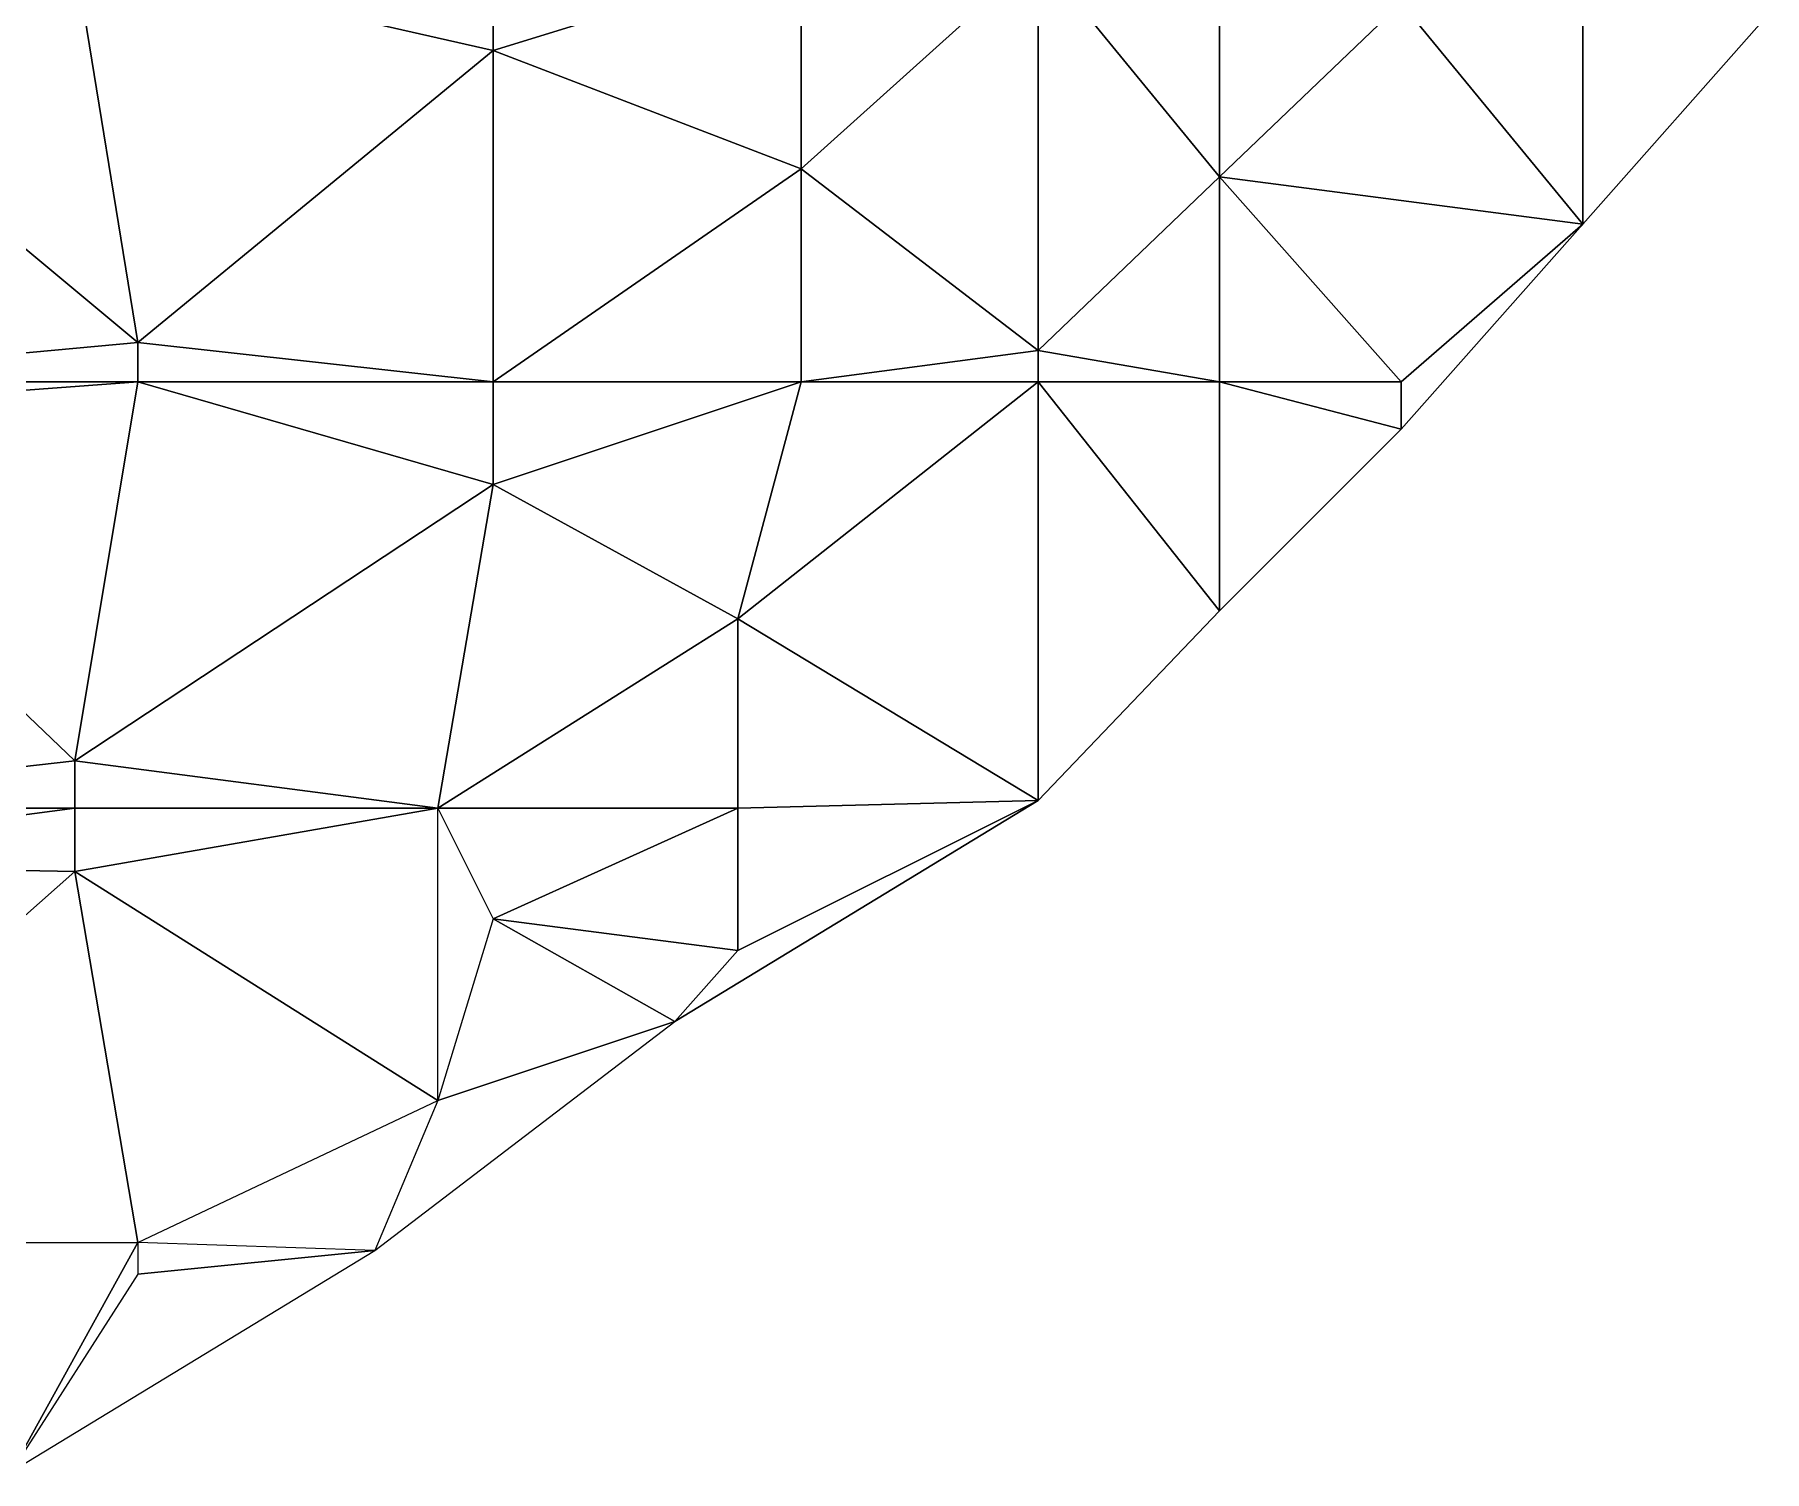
# Model space of a CAD drawing. Header units: metres. Extents: x 121.06818 to 121.07159, y 3.17836 to 3.18313.
# Drawn here: x 121.0710779 to 121.071297, y 3.178497 to 3.178679 of the extents above; entities that cross this region are included whole.
import ezdxf

# ---------------------------------------------------------------- set-up
doc = ezdxf.new("R2010")
doc.units = ezdxf.units.M

msp = doc.modelspace()

# ---------------------------------------------------------------- linework, layer by layer
at = {"layer": 'DELAUNEY1004', "color": 252}
msp.add_3dface([(121.071274, 3.178655, 0.01058), (121.071274, 3.178689, 0.01058), (121.071297, 3.178681, 0.01059)], dxfattribs=at)
at = {"layer": 'DELAUNEY1032', "color": 252}
msp.add_3dface([(121.071136, 3.178677, 0.01053), (121.071175, 3.178689, 0.01054), (121.071136, 3.178689, 0.01053)], dxfattribs=at)
at = {"layer": 'DELAUNEY123', "color": 252}
msp.add_3dface([(121.071297, 3.178681, 0.01059), (121.071274, 3.178655, 0.01058), (121.071274, 3.178689, 0.01058)], dxfattribs=at)
at = {"layer": 'DELAUNEY326', "color": 252}
msp.add_3dface([(121.071091, 3.178522, 0.01052), (121.071075, 3.178497, 0.01052), (121.071091, 3.178526, 0.01052)], dxfattribs=at)
at = {"layer": 'DELAUNEY338', "color": 252}
msp.add_3dface([(121.071091, 3.178522, 0.01052), (121.071121, 3.178525, 0.01053), (121.071091, 3.178526, 0.01052)], dxfattribs=at)
at = {"layer": 'DELAUNEY376', "color": 252}
msp.add_3dface([(121.071159, 3.178554, 0.01054), (121.071167, 3.178563, 0.01054), (121.071205, 3.178582, 0.01055)], dxfattribs=at)
at = {"layer": 'DELAUNEY377', "color": 252}
msp.add_3dface([(121.071159, 3.178554, 0.01054), (121.071167, 3.178563, 0.01054), (121.071136, 3.178567, 0.01053)], dxfattribs=at)
at = {"layer": 'DELAUNEY384', "color": 252}
msp.add_3dface([(121.071167, 3.178563, 0.01054), (121.071205, 3.178582, 0.01055), (121.071167, 3.178581, 0.01054)], dxfattribs=at)
at = {"layer": 'DELAUNEY397', "color": 252}
msp.add_3dface([(121.07103, 3.178526, 0.01051), (121.071091, 3.178526, 0.01052), (121.071083, 3.178573, 0.01052)], dxfattribs=at)
at = {"layer": 'DELAUNEY398', "color": 252}
msp.add_3dface([(121.071091, 3.178526, 0.01052), (121.071075, 3.178497, 0.01052), (121.07103, 3.178526, 0.01051)], dxfattribs=at)
at = {"layer": 'DELAUNEY399', "color": 252}
msp.add_3dface([(121.071129, 3.178544, 0.01053), (121.071121, 3.178525, 0.01053), (121.071159, 3.178554, 0.01054)], dxfattribs=at)
at = {"layer": 'DELAUNEY405', "color": 252}
msp.add_3dface([(121.071129, 3.178544, 0.01053), (121.071159, 3.178554, 0.01054), (121.071136, 3.178567, 0.01053)], dxfattribs=at)
at = {"layer": 'DELAUNEY438', "color": 252}
msp.add_3dface([(121.071091, 3.178526, 0.01052), (121.071129, 3.178544, 0.01053), (121.071083, 3.178573, 0.01052)], dxfattribs=at)
at = {"layer": 'DELAUNEY446', "color": 252}
msp.add_3dface([(121.07103, 3.178526, 0.01051), (121.071083, 3.178573, 0.01052), (121.07103, 3.178574, 0.01051)], dxfattribs=at)
at = {"layer": 'DELAUNEY447', "color": 252}
msp.add_3dface([(121.071083, 3.178573, 0.01052), (121.071091, 3.178526, 0.01052), (121.071129, 3.178544, 0.01053)], dxfattribs=at)
at = {"layer": 'DELAUNEY459', "color": 252}
msp.add_3dface([(121.07103, 3.178574, 0.01051), (121.071083, 3.178573, 0.01052), (121.071083, 3.178581, 0.01052)], dxfattribs=at)
at = {"layer": 'DELAUNEY460', "color": 252}
msp.add_3dface([(121.071136, 3.178567, 0.01053), (121.071129, 3.178544, 0.01053), (121.071129, 3.178581, 0.01053)], dxfattribs=at)
at = {"layer": 'DELAUNEY467', "color": 252}
msp.add_3dface([(121.071083, 3.178573, 0.01052), (121.071129, 3.178544, 0.01053), (121.071129, 3.178581, 0.01053)], dxfattribs=at)
at = {"layer": 'DELAUNEY485', "color": 252}
msp.add_3dface([(121.071083, 3.178573, 0.01052), (121.071129, 3.178581, 0.01053), (121.071083, 3.178581, 0.01052)], dxfattribs=at)
at = {"layer": 'DELAUNEY489', "color": 252}
msp.add_3dface([(121.071129, 3.178581, 0.01053), (121.071136, 3.178567, 0.01053), (121.071167, 3.178581, 0.01054)], dxfattribs=at)
at = {"layer": 'DELAUNEY499', "color": 252}
msp.add_3dface([(121.071136, 3.178567, 0.01053), (121.071167, 3.178563, 0.01054), (121.071167, 3.178581, 0.01054)], dxfattribs=at)
at = {"layer": 'DELAUNEY509', "color": 252}
msp.add_3dface([(121.071167, 3.178581, 0.01054), (121.071205, 3.178582, 0.01055), (121.071167, 3.178605, 0.01054)], dxfattribs=at)
at = {"layer": 'DELAUNEY513', "color": 252}
msp.add_3dface([(121.07103, 3.178574, 0.01051), (121.071083, 3.178581, 0.01052), (121.07103, 3.178581, 0.01051)], dxfattribs=at)
at = {"layer": 'DELAUNEY522', "color": 252}
msp.add_3dface([(121.071083, 3.178581, 0.01052), (121.071129, 3.178581, 0.01053), (121.071083, 3.178587, 0.01052)], dxfattribs=at)
at = {"layer": 'DELAUNEY531', "color": 252}
msp.add_3dface([(121.07103, 3.178581, 0.01051), (121.071083, 3.178581, 0.01052), (121.071083, 3.178587, 0.01052)], dxfattribs=at)
at = {"layer": 'DELAUNEY537', "color": 252}
msp.add_3dface([(121.07103, 3.178581, 0.01051), (121.071083, 3.178587, 0.01052), (121.071037, 3.178631, 0.01051)], dxfattribs=at)
at = {"layer": 'DELAUNEY538', "color": 252}
msp.add_3dface([(121.071129, 3.178581, 0.01053), (121.071167, 3.178581, 0.01054), (121.071167, 3.178605, 0.01054)], dxfattribs=at)
at = {"layer": 'DELAUNEY543', "color": 252}
msp.add_3dface([(121.071083, 3.178587, 0.01052), (121.071129, 3.178581, 0.01053), (121.071136, 3.178622, 0.01053)], dxfattribs=at)
at = {"layer": 'DELAUNEY558', "color": 252}
msp.add_3dface([(121.071129, 3.178581, 0.01053), (121.071167, 3.178605, 0.01054), (121.071136, 3.178622, 0.01053)], dxfattribs=at)
at = {"layer": 'DELAUNEY564', "color": 252}
msp.add_3dface([(121.071167, 3.178605, 0.01054), (121.071205, 3.178582, 0.01055), (121.071205, 3.178635, 0.01055)], dxfattribs=at)
at = {"layer": 'DELAUNEY611', "color": 252}
msp.add_3dface([(121.071136, 3.178622, 0.01053), (121.071167, 3.178605, 0.01054), (121.071175, 3.178635, 0.01054)], dxfattribs=at)
at = {"layer": 'DELAUNEY624', "color": 252}
msp.add_3dface([(121.071037, 3.178631, 0.01051), (121.071083, 3.178587, 0.01052), (121.071091, 3.178635, 0.01052)], dxfattribs=at)
at = {"layer": 'DELAUNEY625', "color": 252}
msp.add_3dface([(121.071083, 3.178587, 0.01052), (121.071136, 3.178622, 0.01053), (121.071091, 3.178635, 0.01052)], dxfattribs=at)
at = {"layer": 'DELAUNEY65', "color": 252}
msp.add_3dface([(121.071075, 3.178497, 0.01052), (121.071121, 3.178525, 0.01053), (121.071091, 3.178522, 0.01052)], dxfattribs=at)
at = {"layer": 'DELAUNEY650', "color": 252}
msp.add_3dface([(121.071091, 3.178635, 0.01052), (121.071136, 3.178622, 0.01053), (121.071136, 3.178635, 0.01053)], dxfattribs=at)
at = {"layer": 'DELAUNEY651', "color": 252}
msp.add_3dface([(121.071167, 3.178605, 0.01054), (121.071205, 3.178635, 0.01055), (121.071175, 3.178635, 0.01054)], dxfattribs=at)
at = {"layer": 'DELAUNEY652', "color": 252}
msp.add_3dface([(121.071205, 3.178582, 0.01055), (121.071205, 3.178635, 0.01055), (121.071228, 3.178606, 0.01056)], dxfattribs=at)
at = {"layer": 'DELAUNEY653', "color": 252}
msp.add_3dface([(121.071205, 3.178635, 0.01055), (121.071228, 3.178606, 0.01056), (121.071228, 3.178635, 0.01056)], dxfattribs=at)
at = {"layer": 'DELAUNEY66', "color": 252}
msp.add_3dface([(121.071075, 3.178497, 0.01052), (121.071121, 3.178525, 0.01053), (121.071091, 3.178526, 0.01052)], dxfattribs=at)
at = {"layer": 'DELAUNEY67', "color": 252}
msp.add_3dface([(121.071121, 3.178525, 0.01053), (121.071159, 3.178554, 0.01054), (121.071129, 3.178544, 0.01053)], dxfattribs=at)
at = {"layer": 'DELAUNEY68', "color": 252}
msp.add_3dface([(121.071159, 3.178554, 0.01054), (121.071205, 3.178582, 0.01055), (121.071167, 3.178563, 0.01054)], dxfattribs=at)
at = {"layer": 'DELAUNEY69', "color": 252}
msp.add_3dface([(121.071205, 3.178582, 0.01055), (121.071228, 3.178606, 0.01056), (121.071205, 3.178635, 0.01055)], dxfattribs=at)
at = {"layer": 'DELAUNEY70', "color": 252}
msp.add_3dface([(121.071228, 3.178606, 0.01056), (121.071251, 3.178629, 0.01057), (121.071228, 3.178635, 0.01056)], dxfattribs=at)
at = {"layer": 'DELAUNEY702', "color": 252}
msp.add_3dface([(121.071037, 3.178631, 0.01051), (121.071091, 3.178635, 0.01052), (121.071037, 3.178635, 0.01051)], dxfattribs=at)
at = {"layer": 'DELAUNEY71', "color": 252}
msp.add_3dface([(121.071274, 3.178655, 0.01058), (121.071251, 3.178629, 0.01057), (121.071251, 3.178635, 0.01057)], dxfattribs=at)
at = {"layer": 'DELAUNEY717', "color": 252}
msp.add_3dface([(121.071175, 3.178635, 0.01054), (121.071205, 3.178635, 0.01055), (121.071205, 3.178639, 0.01055)], dxfattribs=at)
at = {"layer": 'DELAUNEY737', "color": 252}
msp.add_3dface([(121.071205, 3.178635, 0.01055), (121.071228, 3.178635, 0.01056), (121.071205, 3.178639, 0.01055)], dxfattribs=at)
at = {"layer": 'DELAUNEY738', "color": 252}
msp.add_3dface([(121.071228, 3.178606, 0.01056), (121.071228, 3.178635, 0.01056), (121.071251, 3.178629, 0.01057)], dxfattribs=at)
at = {"layer": 'DELAUNEY747', "color": 252}
msp.add_3dface([(121.071136, 3.178622, 0.01053), (121.071175, 3.178635, 0.01054), (121.071136, 3.178635, 0.01053)], dxfattribs=at)
at = {"layer": 'DELAUNEY748', "color": 252}
msp.add_3dface([(121.071228, 3.178635, 0.01056), (121.071251, 3.178629, 0.01057), (121.071251, 3.178635, 0.01057)], dxfattribs=at)
at = {"layer": 'DELAUNEY776', "color": 252}
msp.add_3dface([(121.071091, 3.178635, 0.01052), (121.071136, 3.178635, 0.01053), (121.071091, 3.17864, 0.01052)], dxfattribs=at)
at = {"layer": 'DELAUNEY790', "color": 252}
msp.add_3dface([(121.071136, 3.178635, 0.01053), (121.071175, 3.178635, 0.01054), (121.071175, 3.178662, 0.01054)], dxfattribs=at)
at = {"layer": 'DELAUNEY812', "color": 252}
msp.add_3dface([(121.071228, 3.178635, 0.01056), (121.071251, 3.178635, 0.01057), (121.071228, 3.178661, 0.01056)], dxfattribs=at)
at = {"layer": 'DELAUNEY813', "color": 252}
msp.add_3dface([(121.071251, 3.178635, 0.01057), (121.071251, 3.178629, 0.01057), (121.071274, 3.178655, 0.01058)], dxfattribs=at)
at = {"layer": 'DELAUNEY826', "color": 252}
msp.add_3dface([(121.071037, 3.178635, 0.01051), (121.071091, 3.178635, 0.01052), (121.071091, 3.17864, 0.01052)], dxfattribs=at)
at = {"layer": 'DELAUNEY827', "color": 252}
msp.add_3dface([(121.071274, 3.178655, 0.01058), (121.071251, 3.178635, 0.01057), (121.071228, 3.178661, 0.01056)], dxfattribs=at)
at = {"layer": 'DELAUNEY837', "color": 252}
msp.add_3dface([(121.071037, 3.178635, 0.01051), (121.071091, 3.17864, 0.01052), (121.071037, 3.178685, 0.01051)], dxfattribs=at)
at = {"layer": 'DELAUNEY838', "color": 252}
msp.add_3dface([(121.071175, 3.178635, 0.01054), (121.071205, 3.178639, 0.01055), (121.071175, 3.178662, 0.01054)], dxfattribs=at)
at = {"layer": 'DELAUNEY850', "color": 252}
msp.add_3dface([(121.071091, 3.17864, 0.01052), (121.071136, 3.178635, 0.01053), (121.071136, 3.178677, 0.01053)], dxfattribs=at)
at = {"layer": 'DELAUNEY851', "color": 252}
msp.add_3dface([(121.071205, 3.178639, 0.01055), (121.071228, 3.178635, 0.01056), (121.071228, 3.178661, 0.01056)], dxfattribs=at)
at = {"layer": 'DELAUNEY882', "color": 252}
msp.add_3dface([(121.071136, 3.178635, 0.01053), (121.071175, 3.178662, 0.01054), (121.071136, 3.178677, 0.01053)], dxfattribs=at)
at = {"layer": 'DELAUNEY883', "color": 252}
msp.add_3dface([(121.071205, 3.178639, 0.01055), (121.071228, 3.178661, 0.01056), (121.071205, 3.178689, 0.01055)], dxfattribs=at)
at = {"layer": 'DELAUNEY889', "color": 252}
msp.add_3dface([(121.071175, 3.178662, 0.01054), (121.071205, 3.178639, 0.01055), (121.071205, 3.178689, 0.01055)], dxfattribs=at)
at = {"layer": 'DELAUNEY928', "color": 252}
msp.add_3dface([(121.071091, 3.17864, 0.01052), (121.071136, 3.178677, 0.01053), (121.071083, 3.178689, 0.01052)], dxfattribs=at)
at = {"layer": 'DELAUNEY929', "color": 252}
msp.add_3dface([(121.071136, 3.178677, 0.01053), (121.071175, 3.178662, 0.01054), (121.071175, 3.178689, 0.01054)], dxfattribs=at)
at = {"layer": 'DELAUNEY940', "color": 252}
msp.add_3dface([(121.071274, 3.178655, 0.01058), (121.071228, 3.178661, 0.01056), (121.071251, 3.178683, 0.01057)], dxfattribs=at)
at = {"layer": 'DELAUNEY941', "color": 252}
msp.add_3dface([(121.071228, 3.178661, 0.01056), (121.071251, 3.178683, 0.01057), (121.071228, 3.178689, 0.01056)], dxfattribs=at)
at = {"layer": 'DELAUNEY942', "color": 252}
msp.add_3dface([(121.071274, 3.178655, 0.01058), (121.071251, 3.178683, 0.01057), (121.071274, 3.178689, 0.01058)], dxfattribs=at)
at = {"layer": 'DELAUNEY952', "color": 252}
msp.add_3dface([(121.071037, 3.178685, 0.01051), (121.071091, 3.17864, 0.01052), (121.071083, 3.178689, 0.01052)], dxfattribs=at)
at = {"layer": 'DELAUNEY965', "color": 252}
msp.add_3dface([(121.071175, 3.178662, 0.01054), (121.071205, 3.178689, 0.01055), (121.071175, 3.178689, 0.01054)], dxfattribs=at)
at = {"layer": 'DELAUNEY981', "color": 252}
msp.add_3dface([(121.071205, 3.178689, 0.01055), (121.071228, 3.178661, 0.01056), (121.071228, 3.178689, 0.01056)], dxfattribs=at)
at = {"layer": 'DELAUNEY993', "color": 252}
msp.add_3dface([(121.071083, 3.178689, 0.01052), (121.071136, 3.178677, 0.01053), (121.071136, 3.178689, 0.01053)], dxfattribs=at)

doc.saveas('drawing.dxf')
